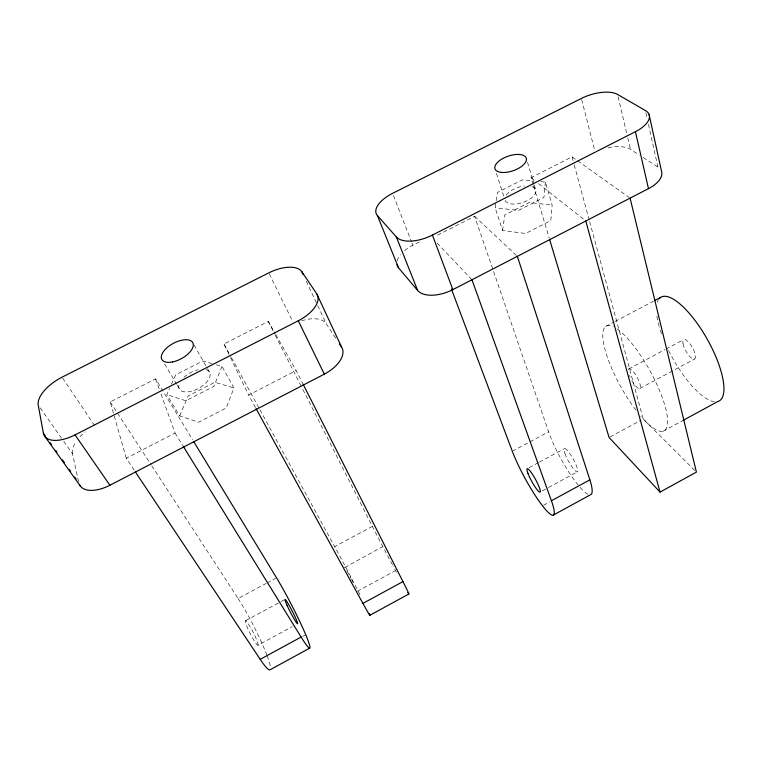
<?xml version="1.0" encoding="UTF-8"?>
<svg xmlns="http://www.w3.org/2000/svg" width="762" height="762" viewBox="0 0 762 762"><rect width="100%" height="100%" fill="white"/><g stroke="black" fill="none" stroke-linecap="round" stroke-linejoin="round"><path stroke-width="0.57" stroke-dasharray="3.81 2.86" d="M540.791 181.661L545.43 182.099L552.136 205.064L550.802 220.551L525.628 233.505L502.587 230.457L495.129 207.75L496.033 201.873M545.43 182.099L543.944 197.387L518.379 210.464L495.129 207.75M502.587 230.457L504.777 214.979L529.161 202.521L552.136 205.064M496.214 200.692L497.481 192.462L522.237 179.889L533.829 180.994M216.332 364.808L221.98 366.398L233.963 387.934L226.238 407.984L198.615 422.253L179.67 415.881L166.783 394.649L169.593 388.391M221.98 366.398L213.903 386.334L185.804 400.755L166.783 394.649M179.67 415.881L188.176 395.945L214.855 382.257L233.963 387.934M171.46 384.219L175.67 374.828L202.787 360.988L211.817 363.531M663.045 431.282L681.638 421.176M302.609 636.451L305.743 634.746M543.544 505.263L549.793 501.863M257.87 645.309A13.792 1.61 63 0 0 250.203 626.859A13.792 1.61 63 0 0 247.05 626.812A13.792 1.61 63 0 0 257.87 645.309L292.275 626.621M357.407 591.302L395.164 570.805M542.249 490.918L547.43 488.099M548.469 487.537L577.501 471.773M344.853 567.452L382.429 546.792M245.593 620.687L279.892 602.171M280.93 601.609L284.055 599.932M529.123 467.678L538.429 462.658M539.458 462.105L564.271 448.713M610.114 436.902L641.147 420.119M151.771 465.82L238.087 598.494L266.157 583.425M267.195 582.863L275.511 578.406M359.959 594.655A46.253 0.914 62.4 0 0 334.689 546.63L372.38 526.39L302.085 387.991M512.312 451.256L548.602 431.778L474.612 216.284L435.407 236.268M639.851 388.458L694.639 359.007M628.86 368.932L665.016 349.596M666.055 349.044L683.609 339.652M605.809 326.374L614.086 322.002M615.115 321.459L653.367 301.228M134.188 470.116L126.263 458.229L175.05 433.045L160.372 392.24M255.48 407.565L248.622 395.068L296.18 370.513L303.162 384.305M404.622 250.584A26.918 13.706 -21.5 0 1 412.833 245.259L421.319 240.944M126.263 458.229L110.223 401.984L155.562 378.876L192.605 439.779M229.067 354.501L223.999 343.995L268.291 321.431L275.177 333.546M533.124 184.528L531.076 177.698L572.052 156.858L629.117 197.444M608.057 147.799A26.946 12.897 -16.5 0 1 630.479 149.352L639.28 155.019M643.195 157.543L657.873 166.983A28.07 13.84 -15.7 0 1 659.53 168.288M531.076 177.698L534.781 180.632M538.496 183.566L584.873 220.266M474.612 216.284L516.484 255.537M694.754 470.43L643.214 418.995L589.455 220.961M437.093 243.011L471.964 279.768M40.224 407.908L63.084 440.388M63.751 441.341L72.495 453.761L78.791 482.746M344.757 567.119L345.1 567.614M62.665 378.162L94.736 425.796M317.716 305.591L326.174 323.64L336.442 339.261M110.223 401.984L151.114 464.82M175.05 433.045L182.537 445.17M164.602 363.979L176.689 384.277M177.289 385.296L179.108 388.344M275.758 334.575L296.18 370.513M194.1 345.024L206.864 367.532M207.445 368.551L209.769 372.647M223.999 343.995L230.848 356.53M231.419 357.578L259.375 408.756M259.947 409.804L334.689 546.63M346.92 570.852L350.92 578.339M351.463 579.377L353.073 582.463M268.291 321.431L274.73 334.108M275.263 335.166L301.552 386.934M269.319 273.92L292.856 321.84M230.591 357.673L248.622 395.068M306.257 281.188L317.211 304.533M393.459 195.548L411.537 241.945M411.975 243.049L412.833 245.259M155.562 378.876L159.572 390.011M496.481 173.422L504.025 196.929M527.504 162.344L533.933 183.823M534.276 184.947L535.629 189.471M533.467 185.671L549.212 238.077M572.052 156.858L573.919 163.725M574.234 164.868L589.14 219.818M581.663 99.584L594.617 150.076M618.125 96.736L626.716 133.34M627.793 137.912L630.479 149.352M645.938 112.852L647.205 118.605M648.472 124.368L657.873 166.983M238.087 598.494A46.749 5.477 63 0 1 266.738 654.777M267.119 655.787A46.749 5.477 63 0 1 270.462 667.636M205.95 369.656A17.24 8.858 -28.8 0 1 198.53 388.468A17.24 8.858 -28.8 0 1 179.184 384.105M183.947 377.314A17.24 8.858 -28.8 0 1 198.149 369.76M301.571 320.812A28.127 14.802 -25.6 0 1 326.174 323.64M72.495 453.761A29.575 14.992 -31.8 0 1 75.876 441.874M79.981 436.74A29.575 14.992 -31.8 0 1 85.296 431.883M396.469 572.233A46.063 0.838 62.1 0 1 393.059 565.899M392.487 564.813A46.063 0.838 62.1 0 1 372.38 526.39M617.02 328.841A59.846 16.64 61 0 1 665.283 406.975A59.846 16.64 61 0 1 640.804 416.157M635.946 410.137A59.846 16.64 61 0 1 605.104 349.825A59.846 16.64 61 0 1 613.353 326.698M714.432 401.764A59.493 19.745 60.7 0 1 668.541 350.396M661.502 333.851A59.493 19.745 60.7 0 1 659.435 327.489M659.14 326.46A59.493 19.745 60.7 0 1 656.634 314.277M657.273 302.266A59.493 19.745 60.7 0 1 658.406 299.742M628.393 369.741A11.211 3.115 61 0 1 636.441 376.018A11.211 3.115 61 0 1 639.642 388.553A11.211 3.115 61 0 1 630.469 377.857M630.079 377.009A11.211 3.115 61 0 1 629.402 375.352M397.164 260.833A26.918 13.706 -21.5 0 1 400.536 254.641M532.019 186.566A16.202 7.915 -18.7 0 1 527.228 200.654A16.202 7.915 -18.7 0 1 505.101 200.292M506.235 195.11A16.202 7.915 -18.7 0 1 524.389 185.995M587.978 494.281A45.177 8.839 61.1 0 1 579.692 486.87M578.272 485.175A45.177 8.839 61.1 0 1 548.602 431.778M683.047 343.824A11.144 3.696 60.8 0 0 693.639 359.169A11.144 3.696 60.8 0 0 690.782 344.929A11.144 3.696 60.8 0 0 683.047 343.824M564.928 453.457A13.335 2.6 61 0 0 576.796 471.897A13.335 2.6 61 0 0 570.995 455.305A13.335 2.6 61 0 0 564.928 453.457"/><path stroke-width="1.14" d="M549.545 239.22L609.076 437.464L660.025 492.109L696.411 472.097L630.088 198.139M309.763 648.1L269.996 669.827A46.749 5.477 63 0 1 260.213 659.33L135.503 472.097M369.875 615.277L408.823 594.008M553.326 515.083L590.779 494.624A45.177 8.839 61.1 0 0 589.874 479.831L517.341 256.337M682.676 420.614L717.804 401.517A59.493 19.745 60.7 0 0 706.545 337.966A59.493 19.745 60.7 0 0 659.054 298.828M260.213 659.33L301.114 637.061A46.549 3.648 62.7 0 0 306.133 635.689A46.549 3.648 62.7 0 0 276.549 577.844L193.834 441.817M256.051 408.613L362.922 603.409L402.955 581.606L303.162 384.305M451.409 289.008L512.312 451.256A45.358 7.22 61.3 0 0 543.106 506.597A45.358 7.22 61.3 0 0 551.412 500.767L589.874 479.831M654.396 300.685L660.606 297.409M79.505 484.756A30.737 16.097 -32.4 0 0 109.909 485.251L324.317 374.152A29.147 15.897 -25.6 0 0 341.576 347.081L316.811 293.961L301.771 271.634A29.127 14.164 -25.4 0 0 268.796 272.853L62.008 377.19A30.671 14.354 -31 0 0 38.205 405.041L43.396 433.216L45.434 436.074M397.002 264.624A26.918 13.706 -21.5 0 0 398.564 267.853L417.69 290.541A27.975 14.773 -21.1 0 0 452.857 289.627L648.481 188.643A28.07 13.84 -15.7 0 0 661.549 171.44L649.148 114.719M377.4 215.57L396.354 236.972A28.966 14.135 -21.3 0 0 432.425 235.077L635.422 131.693A29.061 13.221 -16.3 0 0 645.424 110.547L617.591 94.45A27.861 12.287 -17.1 0 0 581.368 98.441L392.601 193.338A27.842 13.078 -21.7 0 0 377.4 215.57L398.564 267.853M43.396 433.216A31.909 15.459 -31.6 0 0 75.047 434.892L298.304 320.773A30.213 15.25 -25.4 0 0 316.811 293.961M50.197 442.741L51.559 444.646M55.645 450.361L57.007 452.266M62.455 459.886L64.494 462.744M69.256 469.411L70.618 471.316M74.705 477.031L76.067 478.936M45.158 436.855L80.667 486.508M75.047 434.892L109.909 485.251M339.652 344.148L341.576 347.081M183.166 446.18L301.114 637.061M298.304 320.773L324.317 374.152M301.771 271.634L303.266 274.815M396.354 236.972L417.69 290.541M432.425 235.077L452.857 289.627M471.964 279.768L551.412 500.767M585.807 220.999L660.025 492.109M635.422 131.693L648.481 188.643M369.303 613.677A46.253 0.914 62.4 0 1 362.922 603.409M402.955 581.606A46.063 0.838 62.1 0 1 407.841 592.626M286.998 605.228A13.735 1.076 62.7 0 0 297.494 623.792A13.735 1.076 62.7 0 0 289.331 605.714A13.735 1.076 62.7 0 0 286.998 605.228M172.469 361.94A17.602 8.639 -28.4 0 0 192.938 342.976A17.602 8.639 -28.4 0 0 166.478 348.186A17.602 8.639 -28.4 0 0 172.469 361.94M501.844 172.45A16.526 7.696 -18.9 0 0 526.418 159.849A16.526 7.696 -18.9 0 0 503.615 158.086A16.526 7.696 -18.9 0 0 501.844 172.45M527.98 473.412A13.383 2.124 61.2 0 0 539.582 492.1A13.383 2.124 61.2 0 0 533.333 475.669A13.383 2.124 61.2 0 0 527.98 473.412"/></g></svg>
